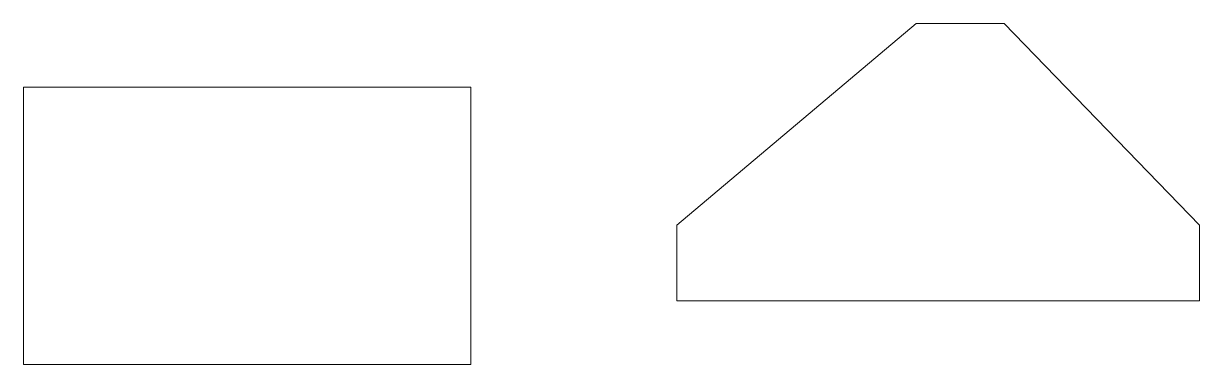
# Model space of a CAD drawing. Header units: inches. Extents: x -4080 to -2213, y -320 to 220.
import ezdxf

# ---------------------------------------------------------------- set-up
doc = ezdxf.new("R2010")
doc.units = ezdxf.units.IN
doc.header["$MEASUREMENT"] = 0

msp = doc.modelspace()

# ---------------------------------------------------------------- linework, layer by layer
at = {"color": 0, "linetype": 'ByBlock', "lineweight": 0}
for p, q in [((-3370.2, 119.6), (-4080.2, 119.6)), ((-4080.2, 119.6), (-4080.2, -320.4)), ((-3370.2, -320.4), (-3370.2, 119.6)), ((-4080.2, -320.4), (-3370.2, -320.4))]:
    msp.add_line(p, q, dxfattribs=at)
msp.add_lwpolyline([(-2213.1, -219.6), (-2213.1, -99.6), (-2523.1, 220.4), (-2663.1, 220.4), (-3043.1, -99.6), (-3043.1, -219.6)], close=True, dxfattribs=at)

doc.saveas('drawing.dxf')
